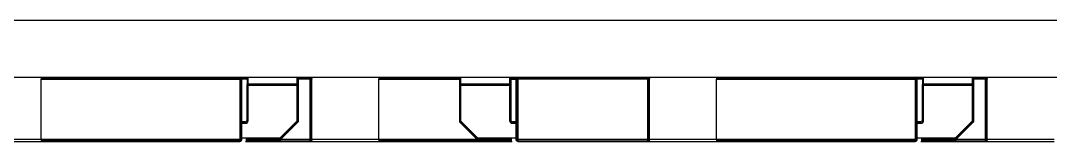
# Model space of a CAD drawing. Header units: millimetres. Extents: x 172 to 597, y 625 to 806.
# Drawn here: x 263.73 to 292.78, y 625.36 to 628.76 of the extents above; entities that cross this region are included whole.
import ezdxf

# ---------------------------------------------------------------- set-up
doc = ezdxf.new("R2010")
doc.units = ezdxf.units.MM

msp = doc.modelspace()

# ---------------------------------------------------------------- linework, layer by layer
at = {"color": 7, "linetype": 'Continuous', "lineweight": 25}
for p, q in [((520.623, 628.762), (175.961, 628.762)), ((520.623, 627.162), (175.961, 627.162)), ((264.314, 627.147), (269.914, 627.147)), ((269.949, 627.147), (269.95, 627.147)), ((270.114, 627.162), (270.114, 627.102)), ((270.126, 627.162), (270.126, 626.965)), ((271.564, 627.162), (271.564, 627.102)), ((276.114, 627.162), (276.114, 627.102)), ((276.125, 626.965), (276.125, 627.162)), ((277.564, 627.162), (277.564, 627.102)), ((277.564, 627.162), (277.564, 626.905)), ((277.763, 627.147), (281.424, 627.147)), ((283.364, 627.147), (288.964, 627.147)), ((288.999, 627.147), (289, 627.147)), ((289.164, 627.162), (289.164, 627.102)), ((289.176, 627.162), (289.176, 626.965)), ((290.614, 627.162), (290.614, 627.102)), ((264.314, 625.412), (264.314, 627.112)), ((264.314, 627.112), (269.914, 627.112)), ((269.914, 627.112), (269.914, 625.412)), ((269.949, 627.112), (269.949, 625.412)), ((269.964, 627.112), (269.964, 625.412)), ((269.965, 627.112), (269.964, 627.112)), ((269.965, 625.912), (269.965, 627.112)), ((270.114, 626.945), (270.126, 626.945)), ((270.114, 626.945), (270.114, 625.952)), ((270.126, 626.945), (270.126, 625.952)), ((270.126, 626.945), (270.154, 626.945)), ((271.524, 626.973), (270.154, 626.973)), ((271.524, 626.96), (270.154, 626.96)), ((270.154, 626.945), (271.524, 626.945)), ((270.154, 625.952), (270.154, 626.945)), ((271.524, 626.945), (271.552, 626.945)), ((271.524, 626.945), (271.524, 625.928)), ((271.552, 626.945), (271.564, 626.945)), ((271.552, 626.945), (271.552, 625.928)), ((271.564, 627.102), (271.564, 627.102)), ((271.564, 627.102), (271.564, 626.928)), ((271.564, 627.102), (271.564, 627.099)), ((271.564, 627.102), (271.564, 627.102)), ((271.564, 626.952), (271.564, 627.078)), ((271.564, 625.928), (271.564, 626.945)), ((271.564, 626.945), (271.564, 625.912)), ((271.564, 626.928), (271.564, 625.928)), ((271.564, 625.912), (271.564, 626.895)), ((271.899, 625.412), (271.899, 627.112)), ((271.934, 625.412), (271.934, 627.112)), ((273.839, 625.412), (273.839, 627.112)), ((276.114, 626.945), (276.125, 626.945)), ((276.114, 626.945), (276.114, 625.912)), ((276.125, 626.945), (276.154, 626.945)), ((276.125, 626.945), (276.125, 625.916)), ((277.524, 626.973), (276.154, 626.973)), ((277.524, 626.96), (276.154, 626.96)), ((276.154, 626.945), (277.524, 626.945)), ((276.154, 625.928), (276.154, 626.945)), ((277.524, 626.945), (277.524, 625.952)), ((277.524, 626.945), (277.552, 626.945)), ((277.552, 626.945), (277.564, 626.945)), ((277.552, 625.952), (277.552, 626.945)), ((277.564, 627.102), (277.564, 627.102)), ((277.564, 627.008), (277.564, 627.102)), ((277.564, 627.102), (277.564, 627.102)), ((277.564, 627.061), (277.564, 626.923)), ((277.564, 625.952), (277.564, 626.945)), ((277.564, 625.912), (277.564, 626.91)), ((277.564, 626.905), (277.564, 625.912)), ((277.564, 626.895), (277.564, 625.941)), ((277.714, 625.412), (277.714, 627.112)), ((277.728, 625.412), (277.728, 627.112)), ((281.424, 627.112), (277.763, 627.112)), ((277.763, 627.112), (277.763, 625.412)), ((281.424, 625.412), (281.424, 627.112)), ((281.459, 625.412), (281.459, 627.112)), ((283.364, 625.412), (283.364, 627.112)), ((283.364, 627.112), (288.964, 627.112)), ((288.964, 627.112), (288.964, 625.412)), ((288.999, 627.112), (288.999, 625.412)), ((289.014, 627.112), (289.014, 625.412)), ((289.015, 627.112), (289.014, 627.112)), ((289.015, 625.912), (289.015, 627.112)), ((289.164, 626.945), (289.176, 626.945)), ((289.164, 626.945), (289.164, 625.952)), ((289.176, 626.945), (289.176, 625.952)), ((289.176, 626.945), (289.204, 626.945)), ((290.574, 626.973), (289.204, 626.973)), ((290.574, 626.96), (289.204, 626.96)), ((289.204, 626.945), (290.574, 626.945)), ((289.204, 625.952), (289.204, 626.945)), ((290.574, 626.945), (290.602, 626.945)), ((290.574, 626.945), (290.574, 625.928)), ((290.602, 626.945), (290.614, 626.945)), ((290.602, 626.945), (290.602, 625.928)), ((290.614, 627.102), (290.614, 627.102)), ((290.614, 627.102), (290.614, 626.928)), ((290.614, 627.102), (290.614, 627.099)), ((290.614, 627.102), (290.614, 627.102)), ((290.614, 626.952), (290.614, 627.078)), ((290.614, 625.928), (290.614, 626.945)), ((290.614, 626.945), (290.614, 625.912)), ((290.614, 626.928), (290.614, 625.928)), ((290.614, 625.912), (290.614, 626.895)), ((290.949, 625.412), (290.949, 627.112)), ((290.984, 625.412), (290.984, 627.112)), ((269.964, 626.712), (269.964, 626.712)), ((269.964, 625.412), (269.964, 626.712)), ((269.964, 626.712), (269.964, 625.912)), ((289.014, 626.712), (289.014, 626.712)), ((289.014, 625.412), (289.014, 626.712)), ((289.014, 626.712), (289.014, 625.912)), ((270.074, 625.912), (269.964, 625.912)), ((270.074, 625.912), (270.074, 625.912)), ((270.114, 625.952), (270.126, 625.952)), ((270.126, 625.952), (270.154, 625.952)), ((271.524, 625.928), (271.048, 625.452)), ((271.064, 625.412), (271.564, 625.912)), ((271.564, 625.912), (271.064, 625.412)), ((271.544, 625.908), (271.068, 625.432)), ((271.076, 625.423), (271.552, 625.9)), ((271.552, 625.9), (271.076, 625.423)), ((271.552, 625.928), (271.524, 625.928)), ((271.564, 625.928), (271.552, 625.928)), ((271.552, 625.9), (271.552, 625.9)), ((271.561, 625.913), (271.561, 625.913)), ((271.564, 625.928), (271.564, 625.928)), ((271.564, 625.912), (271.564, 625.912)), ((276.114, 625.912), (276.614, 625.412)), ((276.619, 625.423), (276.125, 625.916)), ((276.63, 625.452), (276.154, 625.928)), ((277.524, 625.952), (277.552, 625.952)), ((277.552, 625.952), (277.564, 625.952)), ((277.564, 625.952), (277.564, 625.952)), ((277.575, 625.923), (277.575, 625.923)), ((277.714, 625.912), (277.604, 625.912)), ((289.124, 625.912), (289.014, 625.912)), ((289.124, 625.912), (289.124, 625.912)), ((289.164, 625.952), (289.176, 625.952)), ((289.176, 625.952), (289.204, 625.952)), ((290.574, 625.928), (290.098, 625.452)), ((290.114, 625.412), (290.614, 625.912)), ((290.614, 625.912), (290.114, 625.412)), ((290.594, 625.908), (290.118, 625.432)), ((290.126, 625.423), (290.602, 625.9)), ((290.602, 625.9), (290.126, 625.423)), ((290.602, 625.928), (290.574, 625.928)), ((290.614, 625.928), (290.602, 625.928)), ((290.602, 625.9), (290.602, 625.9)), ((290.611, 625.913), (290.611, 625.913)), ((290.614, 625.928), (290.614, 625.928)), ((290.614, 625.912), (290.614, 625.912)), ((269.914, 625.412), (264.314, 625.412)), ((269.914, 625.376), (264.314, 625.376)), ((270.089, 625.412), (271.048, 625.412)), ((271.048, 625.412), (271.048, 625.412)), ((271.048, 625.412), (271.064, 625.412)), ((271.063, 625.415), (271.063, 625.415)), ((271.064, 625.412), (271.063, 625.415)), ((271.064, 625.412), (271.064, 625.412)), ((271.076, 625.423), (271.076, 625.423)), ((276.614, 625.412), (277.588, 625.412)), ((281.424, 625.412), (277.763, 625.412)), ((277.763, 625.376), (281.424, 625.376)), ((288.964, 625.412), (283.364, 625.412)), ((288.964, 625.376), (283.364, 625.376)), ((289.139, 625.412), (290.098, 625.412)), ((290.098, 625.412), (290.098, 625.412)), ((290.098, 625.412), (290.114, 625.412)), ((290.113, 625.415), (290.113, 625.415)), ((290.114, 625.412), (290.113, 625.415)), ((290.114, 625.412), (290.114, 625.412)), ((290.126, 625.423), (290.126, 625.423)), ((264.314, 625.362), (269.914, 625.362)), ((270.08, 625.362), (271.899, 625.362)), ((273.839, 625.362), (277.598, 625.362)), ((277.763, 625.362), (281.424, 625.362)), ((283.364, 625.362), (288.964, 625.362)), ((289.13, 625.362), (290.949, 625.362))]:
    msp.add_line(p, q, dxfattribs=at)
at = {"color": 8, "linetype": 'Continuous', "lineweight": 25}
for p, q in [((269.949, 627.147), (270.114, 627.147)), ((270.154, 626.973), (270.154, 627.162)), ((271.524, 627.162), (271.524, 626.973)), ((271.552, 627.162), (271.552, 626.965)), ((271.564, 626.945), (271.564, 627.162)), ((271.564, 627.102), (271.564, 627.162)), ((271.564, 627.162), (271.564, 626.945)), ((271.564, 627.147), (271.899, 627.147)), ((273.839, 627.147), (276.114, 627.147)), ((276.154, 626.973), (276.154, 627.162)), ((277.524, 627.162), (277.524, 626.973)), ((277.552, 626.965), (277.552, 627.162)), ((277.564, 626.945), (277.564, 627.162)), ((277.564, 627.102), (277.564, 627.162)), ((277.564, 627.147), (277.728, 627.147)), ((288.999, 627.147), (289.164, 627.147)), ((289.204, 626.973), (289.204, 627.162)), ((290.574, 627.162), (290.574, 626.973)), ((290.602, 627.162), (290.602, 626.965)), ((290.614, 626.945), (290.614, 627.162)), ((290.614, 627.102), (290.614, 627.162)), ((290.614, 627.162), (290.614, 626.945)), ((290.614, 627.147), (290.949, 627.147)), ((270.114, 627.112), (269.965, 627.112)), ((271.899, 627.112), (271.564, 627.112)), ((271.564, 627.102), (271.564, 627.102)), ((271.564, 626.895), (271.564, 626.895)), ((273.839, 627.112), (276.114, 627.112)), ((277.564, 627.112), (277.714, 627.112)), ((289.164, 627.112), (289.015, 627.112)), ((290.949, 627.112), (290.614, 627.112)), ((290.614, 627.102), (290.614, 627.102)), ((290.614, 627.099), (290.614, 627.102)), ((290.614, 626.895), (290.614, 626.895)), ((270.074, 625.9), (269.964, 625.9)), ((269.964, 625.872), (270.074, 625.872)), ((277.714, 625.9), (277.604, 625.9)), ((277.604, 625.872), (277.714, 625.872)), ((289.124, 625.9), (289.014, 625.9)), ((289.014, 625.872), (289.124, 625.872)), ((271.048, 625.452), (269.964, 625.452)), ((270.085, 625.376), (271.899, 625.376)), ((271.048, 625.423), (270.089, 625.423)), ((271.899, 625.412), (271.065, 625.412)), ((276.613, 625.412), (273.839, 625.412)), ((277.593, 625.376), (273.839, 625.376)), ((276.619, 625.423), (277.589, 625.423)), ((277.714, 625.452), (276.63, 625.452)), ((290.098, 625.452), (289.014, 625.452)), ((289.135, 625.376), (290.949, 625.376)), ((290.098, 625.423), (289.139, 625.423)), ((290.949, 625.412), (290.115, 625.412))]:
    msp.add_line(p, q, dxfattribs=at)
at = {"color": 7, "linetype": 'Continuous', "lineweight": 25, "flags": 128}
for points in [[(269.914, 627.112), (269.918, 627.116), (269.922, 627.12), (269.926, 627.124), (269.93, 627.128), (269.934, 627.132), (269.937, 627.135), (269.94, 627.138), (269.943, 627.141)], [(277.763, 627.112), (277.759, 627.116), (277.755, 627.12), (277.751, 627.124), (277.747, 627.128), (277.744, 627.132), (277.74, 627.135), (277.737, 627.138), (277.735, 627.141)], [(288.964, 627.112), (288.968, 627.116), (288.972, 627.12), (288.976, 627.124), (288.98, 627.128), (288.984, 627.132), (288.987, 627.135), (288.99, 627.138), (288.993, 627.141)], [(270.154, 626.96), (270.154, 626.962), (270.154, 626.964), (270.154, 626.966), (270.154, 626.967), (270.154, 626.969), (270.154, 626.97), (270.154, 626.972), (270.154, 626.973)], [(270.154, 626.945), (270.154, 626.947), (270.154, 626.949), (270.154, 626.951), (270.154, 626.953), (270.154, 626.955), (270.154, 626.957), (270.154, 626.959), (270.154, 626.96)], [(271.524, 626.973), (271.524, 626.972), (271.524, 626.97), (271.524, 626.969), (271.524, 626.967), (271.524, 626.966), (271.524, 626.964), (271.524, 626.962), (271.524, 626.96)], [(271.524, 626.96), (271.524, 626.959), (271.524, 626.957), (271.524, 626.955), (271.524, 626.953), (271.524, 626.951), (271.524, 626.949), (271.524, 626.947), (271.524, 626.945)], [(271.564, 626.895), (271.564, 626.903), (271.564, 626.911), (271.564, 626.918), (271.564, 626.926), (271.564, 626.933), (271.564, 626.94), (271.564, 626.946), (271.564, 626.952)], [(271.949, 625.412), (271.949, 626.364), (271.949, 627.112)], [(276.154, 626.96), (276.154, 626.962), (276.154, 626.964), (276.154, 626.966), (276.154, 626.967), (276.154, 626.969), (276.154, 626.97), (276.154, 626.972), (276.154, 626.973)], [(276.154, 626.945), (276.154, 626.947), (276.154, 626.949), (276.154, 626.951), (276.154, 626.953), (276.154, 626.955), (276.154, 626.957), (276.154, 626.959), (276.154, 626.96)], [(277.524, 626.973), (277.524, 626.972), (277.524, 626.97), (277.524, 626.969), (277.524, 626.967), (277.524, 626.966), (277.524, 626.964), (277.524, 626.962), (277.524, 626.96)], [(277.524, 626.96), (277.524, 626.959), (277.524, 626.957), (277.524, 626.955), (277.524, 626.953), (277.524, 626.951), (277.524, 626.949), (277.524, 626.947), (277.524, 626.945)], [(277.564, 626.923), (277.564, 626.922), (277.564, 626.92), (277.564, 626.919), (277.564, 626.917), (277.564, 626.916), (277.564, 626.914), (277.564, 626.912), (277.564, 626.91)], [(277.564, 626.91), (277.564, 626.909), (277.564, 626.907), (277.564, 626.905), (277.564, 626.903), (277.564, 626.901), (277.564, 626.899), (277.564, 626.897), (277.564, 626.895)], [(281.474, 625.412), (281.474, 626.364), (281.474, 627.112)], [(289.204, 626.96), (289.204, 626.962), (289.204, 626.964), (289.204, 626.966), (289.204, 626.967), (289.204, 626.969), (289.204, 626.97), (289.204, 626.972), (289.204, 626.973)], [(289.204, 626.945), (289.204, 626.947), (289.204, 626.949), (289.204, 626.951), (289.204, 626.953), (289.204, 626.955), (289.204, 626.957), (289.204, 626.959), (289.204, 626.96)], [(290.574, 626.973), (290.574, 626.972), (290.574, 626.97), (290.574, 626.969), (290.574, 626.967), (290.574, 626.966), (290.574, 626.964), (290.574, 626.962), (290.574, 626.96)], [(290.574, 626.96), (290.574, 626.959), (290.574, 626.957), (290.574, 626.955), (290.574, 626.953), (290.574, 626.951), (290.574, 626.949), (290.574, 626.947), (290.574, 626.945)], [(290.614, 626.895), (290.614, 626.903), (290.614, 626.911), (290.614, 626.918), (290.614, 626.926), (290.614, 626.933), (290.614, 626.94), (290.614, 626.946), (290.614, 626.952)], [(290.999, 625.412), (290.999, 626.364), (290.999, 627.112)], [(270.074, 625.872), (270.074, 625.876), (270.074, 625.879), (270.074, 625.883), (270.074, 625.887), (270.074, 625.891), (270.074, 625.894), (270.074, 625.897), (270.074, 625.9)], [(271.524, 625.928), (271.527, 625.925), (271.53, 625.923), (271.532, 625.92), (271.535, 625.917), (271.537, 625.915), (271.54, 625.913), (271.542, 625.91), (271.544, 625.908)], [(271.544, 625.908), (271.546, 625.906), (271.548, 625.905), (271.549, 625.903), (271.55, 625.902), (271.551, 625.901), (271.552, 625.9), (271.552, 625.9), (271.552, 625.9)], [(277.604, 625.9), (277.604, 625.897), (277.604, 625.894), (277.604, 625.891), (277.604, 625.887), (277.604, 625.883), (277.604, 625.879), (277.604, 625.876), (277.604, 625.872)], [(289.124, 625.872), (289.124, 625.876), (289.124, 625.879), (289.124, 625.883), (289.124, 625.887), (289.124, 625.891), (289.124, 625.894), (289.124, 625.897), (289.124, 625.9)], [(290.574, 625.928), (290.577, 625.925), (290.58, 625.923), (290.582, 625.92), (290.585, 625.917), (290.587, 625.915), (290.59, 625.913), (290.592, 625.91), (290.594, 625.908)], [(290.594, 625.908), (290.596, 625.906), (290.598, 625.905), (290.599, 625.903), (290.6, 625.902), (290.601, 625.901), (290.602, 625.9), (290.602, 625.9), (290.602, 625.9)], [(271.068, 625.432), (271.065, 625.434), (271.063, 625.436), (271.061, 625.438), (271.058, 625.441), (271.056, 625.443), (271.053, 625.446), (271.05, 625.449), (271.048, 625.452)], [(271.048, 625.452), (271.05, 625.447), (271.052, 625.442), (271.054, 625.437), (271.055, 625.433), (271.057, 625.429), (271.059, 625.425), (271.06, 625.422), (271.061, 625.419)], [(271.048, 625.452), (271.048, 625.448), (271.048, 625.444), (271.048, 625.44), (271.048, 625.436), (271.048, 625.433), (271.048, 625.429), (271.048, 625.426), (271.048, 625.423)], [(271.048, 625.423), (271.048, 625.422), (271.048, 625.421), (271.048, 625.42), (271.048, 625.419), (271.048, 625.418), (271.048, 625.417), (271.048, 625.417), (271.048, 625.416)], [(271.073, 625.426), (271.072, 625.427), (271.072, 625.427), (271.071, 625.428), (271.07, 625.429), (271.07, 625.429), (271.069, 625.43), (271.068, 625.431), (271.068, 625.432)], [(290.118, 625.432), (290.115, 625.434), (290.113, 625.436), (290.111, 625.438), (290.108, 625.441), (290.106, 625.443), (290.103, 625.446), (290.1, 625.449), (290.098, 625.452)], [(290.098, 625.452), (290.1, 625.447), (290.102, 625.442), (290.104, 625.437), (290.105, 625.433), (290.107, 625.429), (290.109, 625.425), (290.11, 625.422), (290.111, 625.419)], [(290.098, 625.452), (290.098, 625.448), (290.098, 625.444), (290.098, 625.44), (290.098, 625.436), (290.098, 625.433), (290.098, 625.429), (290.098, 625.426), (290.098, 625.423)], [(290.098, 625.423), (290.098, 625.422), (290.098, 625.421), (290.098, 625.42), (290.098, 625.419), (290.098, 625.418), (290.098, 625.417), (290.098, 625.417), (290.098, 625.416)], [(290.123, 625.426), (290.122, 625.427), (290.122, 625.427), (290.121, 625.428), (290.12, 625.429), (290.12, 625.429), (290.119, 625.43), (290.118, 625.431), (290.118, 625.432)]]:
    msp.add_lwpolyline(points, dxfattribs=at)
at = {"color": 8, "linetype": 'Continuous', "lineweight": 25, "flags": 128}
for points in [[(271.564, 627.098), (271.564, 627.098), (271.564, 627.102)], [(271.564, 627.078), (271.564, 627.075), (271.564, 627.075)], [(271.564, 626.948), (271.564, 626.949), (271.564, 626.952)], [(290.614, 627.098), (290.614, 627.098), (290.614, 627.102)], [(290.614, 627.078), (290.614, 627.075), (290.614, 627.075)], [(290.614, 626.948), (290.614, 626.949), (290.614, 626.952)]]:
    msp.add_lwpolyline(points, dxfattribs=at)
at = {"color": 7, "linetype": 'Continuous', "lineweight": 25}
for centre, radius, start, end in [((269.902, 627.1), 0.0573, 44.5098, 77.9376), ((269.903, 627.1), 0.0572, 12.0531, 45.4946), ((271.9, 627.081), 0.0659, 64.7745, 90.4684), ((271.911, 627.143), 0.0174, 351.691, 51.8998), ((271.845, 627.143), 0.0823, 337.3976, 357.8999), ((277.775, 627.1), 0.0572, 134.5101, 167.9429), ((283.764, 633.172), 8.528, 224.9463, 225.0079), ((277.775, 627.1), 0.0572, 102.0479, 135.4944), ((281.425, 627.081), 0.0659, 64.7745, 90.4684), ((281.436, 627.143), 0.0174, 351.691, 51.8998), ((281.37, 627.143), 0.0823, 337.3976, 357.8999), ((288.952, 627.1), 0.0573, 44.5098, 77.9376), ((288.953, 627.1), 0.0572, 12.0531, 45.4946), ((290.95, 627.081), 0.0659, 64.7745, 90.4684), ((290.961, 627.143), 0.0174, 351.691, 51.8998), ((290.895, 627.143), 0.0823, 337.3976, 357.8999), ((270.139, 626.944), 0.025, 122.0784, 177.2146), ((270.153, 626.924), 0.0495, 88.9984, 123.6531), ((271.525, 626.924), 0.0495, 56.3519, 90.9999), ((271.539, 626.944), 0.0251, 2.8088, 57.9289), ((252.28, 627.082), 19.284, 359.99, 0.0596), ((276.139, 626.944), 0.025, 122.0784, 177.2146), ((276.153, 626.924), 0.0495, 88.9984, 123.6531), ((277.525, 626.924), 0.0495, 56.3519, 90.9999), ((277.539, 626.944), 0.0251, 2.8088, 57.9289), ((289.189, 626.944), 0.025, 122.0784, 177.2146), ((289.203, 626.924), 0.0495, 88.9984, 123.6531), ((290.575, 626.924), 0.0495, 56.3519, 90.9999), ((290.589, 626.944), 0.0251, 2.8088, 57.9289), ((271.33, 627.082), 19.284, 359.99, 0.0596), ((270.074, 625.952), 0.08, 270, 0), ((270.074, 625.952), 0.04, 270, 315), ((279.716, 625.902), 9.642, 179.9404, 180.01), ((270.074, 625.952), 0.04, 315, 0), ((271.524, 625.928), 0.04, 315, 337.5), ((271.524, 625.928), 0.04, 315, 337.5), ((271.524, 625.928), 0.04, 337.5, 0), ((271.524, 625.928), 0.04, 337.5, 0), ((277.604, 625.952), 0.08, 180, 270), ((277.604, 625.952), 0.04, 180, 225), ((277.604, 625.952), 0.04, 180, 225), ((277.604, 625.952), 0.04, 225, 270), ((277.604, 625.952), 0.04, 225, 270), ((287.246, 625.902), 9.642, 179.9404, 180.01), ((289.124, 625.952), 0.08, 270, 0), ((289.124, 625.952), 0.04, 270, 315), ((298.766, 625.902), 9.642, 179.9404, 180.01), ((289.124, 625.952), 0.04, 315, 0), ((290.574, 625.928), 0.04, 315, 337.5), ((290.574, 625.928), 0.04, 315, 337.5), ((290.574, 625.928), 0.04, 337.5, 0), ((290.574, 625.928), 0.04, 337.5, 0), ((269.914, 625.441), 0.0651, 269.5238, 295.8081), ((269.861, 625.38), 0.0817, 2.2627, 23.3367), ((269.926, 625.38), 0.0167, 306.9008, 8.5022), ((269.93, 625.414), 0.034, 292.0013, 355.5733), ((271.044, 625.461), 0.0449, 274.8087, 292.5479), ((273.171, 625.415), 2.123, 179.9865, 180.1005), ((271.048, 625.452), 0.04, 270, 292.5), ((271.048, 625.452), 0.04, 270, 292.5), ((271.044, 625.461), 0.0449, 292.4523, 310.1906), ((273.65, 626.491), 2.802, 202.4882, 202.5868), ((271.048, 625.452), 0.04, 292.5, 315), ((271.048, 625.452), 0.04, 292.5, 315), ((273.2, 627.553), 3.008, 224.9905, 225.071), ((271.9, 625.443), 0.0659, 269.5316, 295.2255), ((271.845, 625.38), 0.0825, 2.1142, 22.6812), ((271.911, 625.381), 0.0174, 308.1093, 8.3068), ((277.747, 625.414), 0.0339, 184.4034, 247.9953), ((277.751, 625.38), 0.0167, 171.5281, 233.1122), ((277.816, 625.38), 0.0813, 156.8233, 177.7827), ((277.763, 625.441), 0.0651, 244.1889, 270.4772), ((281.425, 625.443), 0.0659, 269.5316, 295.2255), ((281.37, 625.38), 0.0825, 2.1142, 22.6812), ((281.436, 625.381), 0.0174, 308.1093, 8.3068), ((288.964, 625.441), 0.0651, 269.5238, 295.8081), ((288.911, 625.38), 0.0817, 2.2627, 23.3367), ((288.976, 625.38), 0.0167, 306.9008, 8.5022), ((288.98, 625.414), 0.034, 292.0013, 355.5733), ((290.094, 625.461), 0.0449, 274.8087, 292.5479), ((292.221, 625.415), 2.123, 179.9865, 180.1005), ((290.098, 625.452), 0.04, 270, 292.5), ((290.098, 625.452), 0.04, 270, 292.5), ((290.094, 625.461), 0.0449, 292.4523, 310.1906), ((292.7, 626.491), 2.802, 202.4882, 202.5868), ((290.098, 625.452), 0.04, 292.5, 315), ((290.098, 625.452), 0.04, 292.5, 315), ((292.25, 627.553), 3.008, 224.9905, 225.071), ((290.95, 625.443), 0.0659, 269.5316, 295.2255), ((290.895, 625.38), 0.0825, 2.1142, 22.6812), ((290.961, 625.381), 0.0174, 308.1093, 8.3068)]:
    msp.add_arc(centre, radius, start, end, dxfattribs=at)
for points in [[(264.314, 627.147), (264.314, 627.145), (264.314, 627.14), (264.314, 627.131), (264.314, 627.121), (264.314, 627.115), (264.314, 627.112)], [(269.914, 627.112), (269.914, 627.115), (269.914, 627.121), (269.914, 627.131), (269.914, 627.14), (269.914, 627.145), (269.914, 627.147)], [(269.949, 627.147), (269.951, 627.145), (269.956, 627.14), (269.96, 627.131), (269.963, 627.121), (269.964, 627.115), (269.964, 627.112)], [(269.965, 627.112), (269.964, 627.115), (269.964, 627.121), (269.961, 627.131), (269.956, 627.14), (269.952, 627.145), (269.95, 627.147)], [(271.899, 627.112), (271.899, 627.115), (271.899, 627.121), (271.899, 627.131), (271.899, 627.139), (271.899, 627.144), (271.899, 627.147)], [(271.921, 627.156), (271.925, 627.154), (271.933, 627.149), (271.942, 627.138), (271.948, 627.126), (271.949, 627.116), (271.949, 627.112)], [(273.839, 627.147), (273.839, 627.145), (273.839, 627.14), (273.839, 627.131), (273.839, 627.121), (273.839, 627.115), (273.839, 627.112)], [(277.714, 627.112), (277.714, 627.115), (277.714, 627.121), (277.717, 627.131), (277.722, 627.14), (277.726, 627.145), (277.728, 627.147)], [(277.763, 627.147), (277.763, 627.145), (277.763, 627.14), (277.763, 627.131), (277.763, 627.121), (277.763, 627.115), (277.763, 627.112)], [(281.424, 627.112), (281.424, 627.115), (281.424, 627.121), (281.424, 627.131), (281.424, 627.139), (281.424, 627.144), (281.424, 627.147)], [(281.446, 627.156), (281.45, 627.154), (281.458, 627.149), (281.467, 627.138), (281.473, 627.126), (281.474, 627.116), (281.474, 627.112)], [(283.364, 627.147), (283.364, 627.145), (283.364, 627.14), (283.364, 627.131), (283.364, 627.121), (283.364, 627.115), (283.364, 627.112)], [(288.964, 627.112), (288.964, 627.115), (288.964, 627.121), (288.964, 627.131), (288.964, 627.14), (288.964, 627.145), (288.964, 627.147)], [(288.999, 627.147), (289.001, 627.145), (289.006, 627.14), (289.01, 627.131), (289.013, 627.121), (289.014, 627.115), (289.014, 627.112)], [(289.015, 627.112), (289.014, 627.115), (289.014, 627.121), (289.011, 627.131), (289.006, 627.14), (289.002, 627.145), (289, 627.147)], [(290.949, 627.112), (290.949, 627.115), (290.949, 627.121), (290.949, 627.131), (290.949, 627.139), (290.949, 627.144), (290.949, 627.147)], [(290.971, 627.156), (290.975, 627.154), (290.983, 627.149), (290.992, 627.138), (290.998, 627.126), (290.999, 627.116), (290.999, 627.112)], [(264.314, 625.412), (264.314, 625.408), (264.314, 625.402), (264.314, 625.392), (264.314, 625.384), (264.314, 625.379), (264.314, 625.376)], [(264.314, 625.376), (264.314, 625.374), (264.314, 625.37), (264.314, 625.365), (264.314, 625.362), (264.314, 625.362), (264.314, 625.362)], [(269.914, 625.376), (269.914, 625.379), (269.914, 625.384), (269.914, 625.392), (269.914, 625.402), (269.914, 625.408), (269.914, 625.412)], [(269.914, 625.362), (269.914, 625.362), (269.914, 625.362), (269.914, 625.365), (269.914, 625.37), (269.914, 625.374), (269.914, 625.376)], [(269.964, 625.412), (269.964, 625.412), (269.963, 625.412), (269.96, 625.412), (269.956, 625.412), (269.951, 625.412), (269.949, 625.412)], [(269.964, 625.412), (269.964, 625.408), (269.963, 625.402), (269.96, 625.392), (269.956, 625.384), (269.951, 625.379), (269.949, 625.376)], [(269.949, 625.376), (269.952, 625.379), (269.956, 625.384), (269.961, 625.392), (269.964, 625.402), (269.964, 625.408), (269.964, 625.412)], [(271.899, 625.377), (271.899, 625.379), (271.899, 625.384), (271.899, 625.393), (271.899, 625.402), (271.899, 625.408), (271.899, 625.412)], [(271.899, 625.362), (271.899, 625.362), (271.899, 625.362), (271.899, 625.365), (271.899, 625.37), (271.899, 625.374), (271.899, 625.377)], [(271.949, 625.412), (271.949, 625.412), (271.948, 625.412), (271.945, 625.412), (271.941, 625.412), (271.936, 625.412), (271.934, 625.412)], [(273.839, 625.412), (273.839, 625.408), (273.839, 625.402), (273.839, 625.392), (273.839, 625.384), (273.839, 625.379), (273.839, 625.376)], [(273.839, 625.376), (273.839, 625.374), (273.839, 625.37), (273.839, 625.365), (273.839, 625.362), (273.839, 625.362), (273.839, 625.362)], [(277.714, 625.412), (277.714, 625.412), (277.714, 625.412), (277.717, 625.412), (277.722, 625.412), (277.726, 625.412), (277.728, 625.412)], [(277.728, 625.376), (277.726, 625.379), (277.722, 625.384), (277.717, 625.392), (277.714, 625.402), (277.714, 625.408), (277.714, 625.412)], [(277.763, 625.412), (277.763, 625.408), (277.763, 625.402), (277.763, 625.392), (277.763, 625.384), (277.763, 625.379), (277.763, 625.376)], [(277.763, 625.376), (277.763, 625.374), (277.763, 625.37), (277.763, 625.365), (277.763, 625.362), (277.763, 625.362), (277.763, 625.362)], [(281.424, 625.377), (281.424, 625.379), (281.424, 625.384), (281.424, 625.393), (281.424, 625.402), (281.424, 625.408), (281.424, 625.412)], [(281.424, 625.362), (281.424, 625.362), (281.424, 625.362), (281.424, 625.365), (281.424, 625.37), (281.424, 625.374), (281.424, 625.377)], [(281.474, 625.412), (281.474, 625.412), (281.473, 625.412), (281.47, 625.412), (281.466, 625.412), (281.461, 625.412), (281.459, 625.412)], [(283.364, 625.412), (283.364, 625.408), (283.364, 625.402), (283.364, 625.392), (283.364, 625.384), (283.364, 625.379), (283.364, 625.376)], [(283.364, 625.376), (283.364, 625.374), (283.364, 625.37), (283.364, 625.365), (283.364, 625.362), (283.364, 625.362), (283.364, 625.362)], [(288.964, 625.376), (288.964, 625.379), (288.964, 625.384), (288.964, 625.392), (288.964, 625.402), (288.964, 625.408), (288.964, 625.412)], [(288.964, 625.362), (288.964, 625.362), (288.964, 625.362), (288.964, 625.365), (288.964, 625.37), (288.964, 625.374), (288.964, 625.376)], [(289.014, 625.412), (289.014, 625.412), (289.013, 625.412), (289.01, 625.412), (289.006, 625.412), (289.001, 625.412), (288.999, 625.412)], [(289.014, 625.412), (289.014, 625.408), (289.013, 625.402), (289.01, 625.392), (289.006, 625.384), (289.001, 625.379), (288.999, 625.376)], [(288.999, 625.376), (289.002, 625.379), (289.006, 625.384), (289.011, 625.392), (289.014, 625.402), (289.014, 625.408), (289.014, 625.412)], [(290.949, 625.377), (290.949, 625.379), (290.949, 625.384), (290.949, 625.393), (290.949, 625.402), (290.949, 625.408), (290.949, 625.412)], [(290.949, 625.362), (290.949, 625.362), (290.949, 625.362), (290.949, 625.365), (290.949, 625.37), (290.949, 625.374), (290.949, 625.377)], [(290.999, 625.412), (290.999, 625.412), (290.998, 625.412), (290.995, 625.412), (290.991, 625.412), (290.986, 625.412), (290.984, 625.412)]]:
    msp.add_open_spline(points, degree=3, dxfattribs=at)
for points, knots in [([(269.914, 627.156), (269.914, 627.158), (269.914, 627.161), (269.914, 627.161), (269.914, 627.162)], [0, 0, 0, 0, 0.55974, 1, 1, 1, 1]), ([(269.914, 627.147), (269.914, 627.149), (269.914, 627.153), (269.914, 627.155), (269.914, 627.156)], [0, 0, 0, 0, 0.559874, 1, 1, 1, 1]), ([(271.899, 627.162), (271.903, 627.161), (271.911, 627.161), (271.918, 627.158), (271.921, 627.156)], [0, 0, 0, 0, 0.559746, 1, 1, 1, 1]), ([(277.763, 627.162), (277.763, 627.161), (277.763, 627.161), (277.763, 627.158), (277.763, 627.156)], [0, 0, 0, 0, 0.55974, 1, 1, 1, 1]), ([(277.763, 627.156), (277.763, 627.155), (277.763, 627.152), (277.763, 627.149), (277.763, 627.147)], [0, 0, 0, 0, 0.559874, 1, 1, 1, 1]), ([(281.424, 627.162), (281.428, 627.161), (281.436, 627.161), (281.443, 627.158), (281.446, 627.156)], [0, 0, 0, 0, 0.559746, 1, 1, 1, 1]), ([(288.964, 627.156), (288.964, 627.158), (288.964, 627.161), (288.964, 627.161), (288.964, 627.162)], [0, 0, 0, 0, 0.55974, 1, 1, 1, 1]), ([(288.964, 627.147), (288.964, 627.149), (288.964, 627.153), (288.964, 627.155), (288.964, 627.156)], [0, 0, 0, 0, 0.559874, 1, 1, 1, 1]), ([(290.949, 627.162), (290.953, 627.161), (290.961, 627.161), (290.968, 627.158), (290.971, 627.156)], [0, 0, 0, 0, 0.559746, 1, 1, 1, 1]), ([(269.959, 627.112), (269.957, 627.112), (269.954, 627.112), (269.951, 627.112), (269.949, 627.112)], [0, 0, 0, 0, 0.559874, 1, 1, 1, 1]), ([(269.964, 627.112), (269.964, 627.112), (269.963, 627.112), (269.96, 627.112), (269.959, 627.112)], [0, 0, 0, 0, 0.55974, 1, 1, 1, 1]), ([(271.921, 627.112), (271.917, 627.112), (271.91, 627.112), (271.903, 627.112), (271.899, 627.112)], [0, 0, 0, 0, 0.559741, 1, 1, 1, 1]), ([(271.934, 627.112), (271.932, 627.112), (271.928, 627.112), (271.923, 627.112), (271.921, 627.112)], [0, 0, 0, 0, 0.559883, 1, 1, 1, 1]), ([(277.552, 627.073), (277.555, 627.077), (277.562, 627.086), (277.563, 627.096), (277.564, 627.102)], [0, 0, 0, 0, 0.389886, 1, 1, 1, 1]), ([(277.564, 627.102), (277.564, 627.097), (277.564, 627.089), (277.564, 627.076), (277.564, 627.065), (277.564, 627.061)], [0, 0, 0, 0, 0.542423, 0.792924, 1, 1, 1, 1]), ([(277.564, 626.91), (277.564, 626.917), (277.564, 626.933), (277.564, 626.967), (277.564, 626.991), (277.564, 627.008)], [0, 0, 0, 0, 0.201752, 0.44877, 1, 1, 1, 1]), ([(277.719, 627.112), (277.717, 627.112), (277.714, 627.112), (277.714, 627.112), (277.714, 627.112)], [0, 0, 0, 0, 0.55974, 1, 1, 1, 1]), ([(277.728, 627.112), (277.726, 627.112), (277.722, 627.112), (277.72, 627.112), (277.719, 627.112)], [0, 0, 0, 0, 0.5598737, 1, 1, 1, 1]), ([(281.446, 627.112), (281.442, 627.112), (281.435, 627.112), (281.428, 627.112), (281.424, 627.112)], [0, 0, 0, 0, 0.559741, 1, 1, 1, 1]), ([(281.459, 627.112), (281.457, 627.112), (281.453, 627.112), (281.448, 627.112), (281.446, 627.112)], [0, 0, 0, 0, 0.559883, 1, 1, 1, 1]), ([(289.009, 627.112), (289.007, 627.112), (289.004, 627.112), (289.001, 627.112), (288.999, 627.112)], [0, 0, 0, 0, 0.559874, 1, 1, 1, 1]), ([(289.014, 627.112), (289.014, 627.112), (289.013, 627.112), (289.01, 627.112), (289.009, 627.112)], [0, 0, 0, 0, 0.55974, 1, 1, 1, 1]), ([(290.971, 627.112), (290.967, 627.112), (290.96, 627.112), (290.953, 627.112), (290.949, 627.112)], [0, 0, 0, 0, 0.559741, 1, 1, 1, 1]), ([(290.984, 627.112), (290.982, 627.112), (290.978, 627.112), (290.973, 627.112), (290.971, 627.112)], [0, 0, 0, 0, 0.559883, 1, 1, 1, 1]), ([(271.561, 625.913), (271.561, 625.913), (271.564, 625.912), (271.564, 625.912), (271.564, 625.912)], [0, 0, 0, 0, 0.114165, 1, 1, 1, 1]), ([(276.114, 625.912), (276.114, 625.912), (276.116, 625.912), (276.122, 625.915), (276.125, 625.916)], [0, 0, 0, 0, 0.554193, 1, 1, 1, 1]), ([(276.125, 625.916), (276.13, 625.918), (276.139, 625.922), (276.149, 625.926), (276.154, 625.928)], [0, 0, 0, 0, 0.55524, 1, 1, 1, 1]), ([(277.604, 625.872), (277.594, 625.881), (277.579, 625.896), (277.566, 625.92), (277.564, 625.934), (277.564, 625.941)], [0, 0, 0, 0, 0.504903, 0.750087, 1, 1, 1, 1]), ([(290.61, 625.913), (290.611, 625.913), (290.614, 625.912), (290.614, 625.912), (290.614, 625.912)], [0, 0, 0, 0, 0.2108388, 1, 1, 1, 1]), ([(264.314, 625.412), (264.07, 625.412), (263.583, 625.412), (262.965, 625.412), (262.526, 625.412), (262.458, 625.412), (262.424, 625.412)], [0, 0, 0, 0, 0.25, 0.5, 0.75, 1, 1, 1, 1]), ([(269.936, 625.412), (269.933, 625.412), (269.925, 625.412), (269.918, 625.412), (269.914, 625.412)], [0, 0, 0, 0, 0.501914, 1, 1, 1, 1]), ([(269.949, 625.412), (269.947, 625.412), (269.943, 625.412), (269.938, 625.412), (269.936, 625.412)], [0, 0, 0, 0, 0.591822, 1, 1, 1, 1]), ([(269.949, 625.376), (269.947, 625.374), (269.943, 625.371), (269.938, 625.368), (269.936, 625.367)], [0, 0, 0, 0, 0.559874, 1, 1, 1, 1]), ([(269.936, 625.367), (269.939, 625.368), (269.944, 625.371), (269.948, 625.375), (269.949, 625.376)], [0, 0, 0, 0, 0.559874, 1, 1, 1, 1]), ([(269.959, 625.389), (269.958, 625.387), (269.955, 625.382), (269.951, 625.378), (269.95, 625.376)], [0, 0, 0, 0, 0.559874, 1, 1, 1, 1]), ([(269.964, 625.412), (269.964, 625.407), (269.964, 625.4), (269.961, 625.392), (269.959, 625.389)], [0, 0, 0, 0, 0.55974, 1, 1, 1, 1]), ([(271.921, 625.412), (271.918, 625.412), (271.911, 625.412), (271.903, 625.412), (271.899, 625.412)], [0, 0, 0, 0, 0.501901, 1, 1, 1, 1]), ([(271.934, 625.412), (271.932, 625.412), (271.928, 625.412), (271.923, 625.412), (271.921, 625.412)], [0, 0, 0, 0, 0.590302, 1, 1, 1, 1]), ([(271.949, 625.412), (271.949, 625.407), (271.948, 625.398), (271.942, 625.385), (271.933, 625.374), (271.925, 625.369), (271.921, 625.367)], [0, 0, 0, 0, 0.25, 0.5, 0.75, 1, 1, 1, 1]), ([(273.839, 625.412), (273.595, 625.412), (273.108, 625.412), (272.49, 625.412), (272.051, 625.412), (271.983, 625.412), (271.949, 625.412)], [0, 0, 0, 0, 0.25, 0.5, 0.75, 1, 1, 1, 1]), ([(276.619, 625.423), (276.617, 625.42), (276.614, 625.413), (276.614, 625.412), (276.614, 625.412)], [0, 0, 0, 0, 0.56529, 1, 1, 1, 1]), ([(276.63, 625.452), (276.628, 625.446), (276.623, 625.435), (276.62, 625.427), (276.619, 625.423)], [0, 0, 0, 0, 0.565249, 1, 1, 1, 1]), ([(277.728, 625.412), (277.73, 625.412), (277.734, 625.412), (277.739, 625.412), (277.741, 625.412)], [0, 0, 0, 0, 0.559874, 1, 1, 1, 1]), ([(277.741, 625.367), (277.739, 625.368), (277.734, 625.371), (277.73, 625.375), (277.728, 625.376)], [0, 0, 0, 0, 0.559874, 1, 1, 1, 1]), ([(277.741, 625.412), (277.745, 625.412), (277.752, 625.412), (277.76, 625.412), (277.763, 625.412)], [0, 0, 0, 0, 0.55974, 1, 1, 1, 1]), ([(281.446, 625.412), (281.443, 625.412), (281.436, 625.412), (281.428, 625.412), (281.424, 625.412)], [0, 0, 0, 0, 0.501901, 1, 1, 1, 1]), ([(281.459, 625.412), (281.457, 625.412), (281.453, 625.412), (281.448, 625.412), (281.446, 625.412)], [0, 0, 0, 0, 0.590302, 1, 1, 1, 1]), ([(281.474, 625.412), (281.474, 625.407), (281.473, 625.398), (281.467, 625.385), (281.458, 625.374), (281.45, 625.369), (281.446, 625.367)], [0, 0, 0, 0, 0.25, 0.5, 0.75, 1, 1, 1, 1]), ([(283.364, 625.412), (283.12, 625.412), (282.633, 625.412), (282.015, 625.412), (281.576, 625.412), (281.508, 625.412), (281.474, 625.412)], [0, 0, 0, 0, 0.25, 0.5, 0.75, 1, 1, 1, 1]), ([(288.986, 625.412), (288.983, 625.412), (288.975, 625.412), (288.968, 625.412), (288.964, 625.412)], [0, 0, 0, 0, 0.501914, 1, 1, 1, 1]), ([(288.999, 625.412), (288.997, 625.412), (288.993, 625.412), (288.988, 625.412), (288.986, 625.412)], [0, 0, 0, 0, 0.591822, 1, 1, 1, 1]), ([(288.999, 625.376), (288.997, 625.374), (288.993, 625.371), (288.988, 625.368), (288.986, 625.367)], [0, 0, 0, 0, 0.559874, 1, 1, 1, 1]), ([(288.986, 625.367), (288.989, 625.368), (288.994, 625.371), (288.998, 625.375), (288.999, 625.376)], [0, 0, 0, 0, 0.559874, 1, 1, 1, 1]), ([(289.009, 625.389), (289.008, 625.387), (289.005, 625.382), (289.001, 625.378), (289, 625.376)], [0, 0, 0, 0, 0.559874, 1, 1, 1, 1]), ([(289.014, 625.412), (289.014, 625.407), (289.014, 625.4), (289.011, 625.392), (289.009, 625.389)], [0, 0, 0, 0, 0.55974, 1, 1, 1, 1]), ([(290.971, 625.412), (290.968, 625.412), (290.961, 625.412), (290.953, 625.412), (290.949, 625.412)], [0, 0, 0, 0, 0.501901, 1, 1, 1, 1]), ([(290.984, 625.412), (290.982, 625.412), (290.978, 625.412), (290.973, 625.412), (290.971, 625.412)], [0, 0, 0, 0, 0.590302, 1, 1, 1, 1]), ([(290.999, 625.412), (290.999, 625.407), (290.998, 625.398), (290.992, 625.385), (290.983, 625.374), (290.975, 625.369), (290.971, 625.367)], [0, 0, 0, 0, 0.25, 0.5, 0.75, 1, 1, 1, 1]), ([(292.889, 625.412), (292.645, 625.412), (292.158, 625.412), (291.54, 625.412), (291.101, 625.412), (291.033, 625.412), (290.999, 625.412)], [0, 0, 0, 0, 0.25, 0.5, 0.75, 1, 1, 1, 1]), ([(262.374, 625.362), (262.417, 625.362), (262.502, 625.362), (263.022, 625.362), (263.654, 625.362), (264.094, 625.362), (264.314, 625.362)], [0, 0, 0, 0, 0.279633, 0.559261, 0.779629, 1, 1, 1, 1]), ([(269.936, 625.367), (269.932, 625.365), (269.925, 625.362), (269.917, 625.362), (269.914, 625.362)], [0, 0, 0, 0, 0.55974, 1, 1, 1, 1]), ([(269.914, 625.362), (269.918, 625.362), (269.926, 625.362), (269.933, 625.366), (269.936, 625.367)], [0, 0, 0, 0, 0.55974, 1, 1, 1, 1]), ([(271.921, 625.367), (271.917, 625.365), (271.91, 625.362), (271.903, 625.362), (271.899, 625.362)], [0, 0, 0, 0, 0.5597458, 1, 1, 1, 1]), ([(271.899, 625.362), (271.942, 625.362), (272.027, 625.362), (272.547, 625.362), (273.179, 625.362), (273.619, 625.362), (273.839, 625.362)], [0, 0, 0, 0, 0.279633, 0.559261, 0.779629, 1, 1, 1, 1]), ([(277.763, 625.362), (277.759, 625.362), (277.751, 625.362), (277.744, 625.366), (277.741, 625.367)], [0, 0, 0, 0, 0.55974, 1, 1, 1, 1]), ([(281.446, 625.367), (281.442, 625.365), (281.435, 625.362), (281.428, 625.362), (281.424, 625.362)], [0, 0, 0, 0, 0.5597458, 1, 1, 1, 1]), ([(281.424, 625.362), (281.467, 625.362), (281.552, 625.362), (282.072, 625.362), (282.704, 625.362), (283.144, 625.362), (283.364, 625.362)], [0, 0, 0, 0, 0.279633, 0.559261, 0.779629, 1, 1, 1, 1]), ([(288.986, 625.367), (288.982, 625.365), (288.975, 625.362), (288.967, 625.362), (288.964, 625.362)], [0, 0, 0, 0, 0.55974, 1, 1, 1, 1]), ([(288.964, 625.362), (288.968, 625.362), (288.976, 625.362), (288.983, 625.366), (288.986, 625.367)], [0, 0, 0, 0, 0.55974, 1, 1, 1, 1]), ([(290.971, 625.367), (290.967, 625.365), (290.96, 625.362), (290.953, 625.362), (290.949, 625.362)], [0, 0, 0, 0, 0.5597458, 1, 1, 1, 1]), ([(290.949, 625.362), (290.992, 625.362), (291.077, 625.362), (291.597, 625.362), (292.229, 625.362), (292.669, 625.362), (292.889, 625.362)], [0, 0, 0, 0, 0.279633, 0.559261, 0.779629, 1, 1, 1, 1])]:
    msp.add_open_spline(points, degree=3, knots=knots, dxfattribs=at)

doc.saveas('drawing.dxf')
